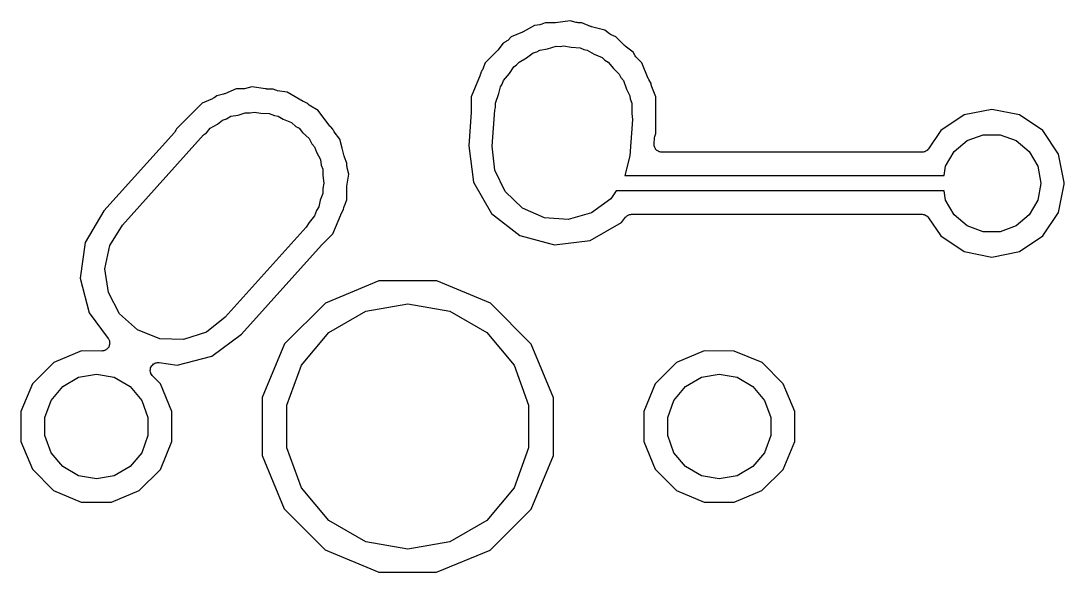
# Model space of a CAD drawing. Extents: x 29 to 257, y -104 to -29.
# Drawn here: x 88.94 to 105.96, y -78.58 to -69.58 of the extents above; entities that cross this region are included whole.
import ezdxf

# ---------------------------------------------------------------- set-up
doc = ezdxf.new("R2010")
doc.units = 0
doc.header["$MEASUREMENT"] = 0
doc.layers.add('BLACK', color=7, linetype='CONTINUOUS')

msp = doc.modelspace()

# ---------------------------------------------------------------- linework, layer by layer
at = {"layer": 'Black'}
for p, q in [((97.896, -69.5825), (97.659, -69.6128)), ((97.9966, -69.6098), (97.896, -69.5825)), ((97.1182, -69.7681), (96.938, -69.8425)), ((97.1251, -69.7637), (97.1182, -69.7681)), ((97.1328, -69.7609), (97.1251, -69.7637)), ((97.3142, -69.657), (97.1328, -69.7609)), ((97.4029, -69.6457), (97.3142, -69.657)), ((97.4189, -69.6407), (97.4029, -69.6457)), ((97.4353, -69.6371), (97.4189, -69.6407)), ((97.4918, -69.6137), (97.4353, -69.6371)), ((97.6427, -69.6139), (97.4918, -69.6137)), ((97.6508, -69.6125), (97.6427, -69.6139)), ((97.659, -69.6128), (97.6508, -69.6125)), ((98.0133, -69.6113), (97.9966, -69.6098)), ((98.0298, -69.6142), (98.0133, -69.6113)), ((98.0909, -69.6143), (98.0298, -69.6142)), ((98.2303, -69.6722), (98.0909, -69.6143)), ((98.2383, -69.6739), (98.2303, -69.6722)), ((98.2457, -69.6774), (98.2383, -69.6739)), ((98.4622, -69.7362), (98.2457, -69.6774)), ((98.5389, -69.7955), (98.4622, -69.7362)), ((96.853, -69.9212), (96.8051, -69.9486)), ((96.8658, -69.9105), (96.853, -69.9212)), ((96.8796, -69.9009), (96.8658, -69.9105)), ((96.938, -69.8425), (96.8796, -69.9009)), ((98.5538, -69.8033), (98.5389, -69.7955)), ((98.5679, -69.8123), (98.5538, -69.8033)), ((98.6442, -69.844), (98.5679, -69.8123)), ((98.7819, -69.982), (98.6442, -69.844)), ((96.7095, -70.0707), (96.514, -70.2658)), ((96.7142, -70.064), (96.7095, -70.0707)), ((96.7202, -70.0585), (96.7142, -70.064)), ((96.8051, -69.9486), (96.7202, -70.0585)), ((97.1837, -70.1858), (97.2962, -70.1039)), ((97.2962, -70.1039), (97.3548, -70.0871)), ((97.3548, -70.0871), (97.4038, -70.0588)), ((97.4038, -70.0588), (97.531, -70.0364)), ((97.531, -70.0364), (97.6717, -69.9959)), ((97.6717, -69.9959), (97.7356, -70.0003)), ((97.7356, -70.0003), (97.79, -69.9907)), ((97.79, -69.9907), (97.9142, -70.0126)), ((97.9142, -70.0126), (98.0615, -70.0228)), ((98.0615, -70.0228), (98.1205, -70.049)), ((98.1205, -70.049), (98.1762, -70.0588)), ((98.1762, -70.0588), (98.2882, -70.1234)), ((98.7886, -69.9867), (98.7819, -69.982)), ((98.7941, -69.9927), (98.7886, -69.9867)), ((98.9264, -70.0949), (98.7941, -69.9927)), ((98.9607, -70.1548), (98.9264, -70.0949)), ((96.514, -70.2658), (96.4671, -70.3789)), ((97.0252, -70.3012), (97.0641, -70.2549)), ((97.0641, -70.2549), (97.1837, -70.1858)), ((98.2882, -70.1234), (98.4186, -70.1813)), ((98.4186, -70.1813), (98.4635, -70.2247)), ((98.4635, -70.2247), (98.5159, -70.2549)), ((98.5159, -70.2549), (98.6047, -70.3607)), ((98.9714, -70.1677), (98.9607, -70.1548)), ((98.981, -70.1814), (98.9714, -70.1677)), ((99.0675, -70.268), (98.981, -70.1814)), ((99.1729, -70.5233), (99.0675, -70.268)), ((96.4361, -70.4507), (96.4326, -70.4581)), ((96.4464, -70.4128), (96.4361, -70.4507)), ((96.4503, -70.4078), (96.4464, -70.4128)), ((96.4581, -70.393), (96.4503, -70.4078)), ((96.4671, -70.3789), (96.4581, -70.393)), ((96.812, -70.5554), (96.9096, -70.4391)), ((96.9096, -70.4391), (96.9804, -70.3339)), ((96.9804, -70.3339), (97.0252, -70.3012)), ((98.6047, -70.3607), (98.6999, -70.4525)), ((98.6999, -70.4525), (98.7253, -70.5045)), ((96.4309, -70.4661), (96.2843, -70.8191)), ((96.4326, -70.4581), (96.4309, -70.4661)), ((96.7622, -70.658), (96.7893, -70.6178)), ((96.7893, -70.6178), (96.812, -70.5554)), ((98.7253, -70.5045), (98.768, -70.5554)), ((98.768, -70.5554), (98.8199, -70.698)), ((99.1773, -70.5302), (99.1729, -70.5233)), ((99.1801, -70.5379), (99.1773, -70.5302)), ((99.218, -70.604), (99.1801, -70.5379)), ((99.2211, -70.6282), (99.218, -70.604)), ((92.2455, -70.7776), (92.1346, -70.806)), ((92.2537, -70.7739), (92.2455, -70.7776)), ((92.2626, -70.7719), (92.2537, -70.7739)), ((92.4518, -70.6937), (92.2626, -70.7719)), ((92.5568, -70.6938), (92.4518, -70.6937)), ((92.5725, -70.6911), (92.5568, -70.6938)), ((92.5884, -70.6899), (92.5725, -70.6911)), ((92.7029, -70.6606), (92.5884, -70.6899)), ((92.9285, -70.6929), (92.7029, -70.6606)), ((92.9375, -70.6926), (92.9285, -70.6929)), ((92.9464, -70.6942), (92.9375, -70.6926)), ((93.0509, -70.6943), (92.9464, -70.6942)), ((93.0954, -70.7128), (93.0509, -70.6943)), ((93.111, -70.7162), (93.0954, -70.7128)), ((93.1261, -70.7212), (93.111, -70.7162)), ((93.2836, -70.7437), (93.1261, -70.7212)), ((93.5418, -70.8967), (93.2836, -70.7437)), ((96.6779, -70.9239), (96.7355, -70.7656)), ((96.7355, -70.7656), (96.7622, -70.658)), ((98.8199, -70.698), (98.8715, -70.8035)), ((99.226, -70.6442), (99.2211, -70.6282)), ((99.2297, -70.6605), (99.226, -70.6442)), ((99.2963, -70.8218), (99.2297, -70.6605)), ((91.898, -70.9225), (91.6604, -71.1597)), ((92.0637, -70.8541), (91.898, -70.9225)), ((92.0772, -70.8455), (92.0637, -70.8541)), ((92.0914, -70.8383), (92.0772, -70.8455)), ((92.1346, -70.806), (92.0914, -70.8383)), ((93.5502, -70.8999), (93.5418, -70.8967)), ((93.5578, -70.9048), (93.5502, -70.8999)), ((93.6042, -70.924), (93.5578, -70.9048)), ((93.6165, -70.9364), (93.6042, -70.924)), ((93.6296, -70.9456), (93.6165, -70.9364)), ((93.6417, -70.9559), (93.6296, -70.9456)), ((93.7883, -71.0428), (93.6417, -70.9559)), ((96.2843, -70.8191), (96.284, -71.0632)), ((96.6779, -70.9976), (96.6779, -70.9239)), ((98.8715, -70.8035), (98.8769, -70.8546)), ((98.8769, -70.8546), (98.9021, -70.9239)), ((98.9021, -70.9239), (98.9021, -71.0924)), ((99.2957, -71.4209), (99.2963, -70.8218)), ((92.3638, -71.1388), (92.4808, -71.1182)), ((92.4808, -71.1182), (92.5969, -71.0802)), ((92.5969, -71.0802), (92.6803, -71.083)), ((92.6803, -71.083), (92.75, -71.0707)), ((92.75, -71.0707), (92.8521, -71.0887)), ((92.8521, -71.0887), (92.9874, -71.0932)), ((92.9874, -71.0932), (93.0732, -71.1277)), ((93.0732, -71.1277), (93.1362, -71.1388)), ((93.9803, -71.299), (93.7883, -71.0428)), ((96.2837, -71.0718), (96.2458, -71.6215)), ((96.284, -71.0632), (96.2833, -71.0674)), ((96.2833, -71.0674), (96.2837, -71.0718)), ((96.6273, -71.628), (96.668, -71.0372)), ((96.668, -71.0372), (96.6779, -70.9976)), ((98.9021, -71.0924), (98.9127, -71.192)), ((104.324, -71.1168), (103.942, -71.3723)), ((104.775, -71.0271), (104.324, -71.1168)), ((105.226, -71.1168), (104.775, -71.0271)), ((105.608, -71.3723), (105.226, -71.1168)), ((91.6542, -71.1659), (91.474, -71.3458)), ((91.6563, -71.163), (91.6542, -71.1659)), ((91.6591, -71.1608), (91.6563, -71.163)), ((91.6594, -71.1604), (91.6591, -71.1608)), ((91.6604, -71.1597), (91.6594, -71.1604)), ((92.0241, -71.3349), (92.1432, -71.2662)), ((92.1432, -71.2662), (92.2255, -71.2016)), ((92.2255, -71.2016), (92.2934, -71.1794)), ((92.2934, -71.1794), (92.3638, -71.1388)), ((93.1362, -71.1388), (93.2174, -71.1857)), ((93.2174, -71.1857), (93.3499, -71.2389)), ((93.3499, -71.2389), (93.4225, -71.3041)), ((93.4225, -71.3041), (93.4759, -71.3349)), ((93.9868, -71.3051), (93.9803, -71.299)), ((93.992, -71.3125), (93.9868, -71.3051)), ((98.9127, -71.192), (98.872, -71.7828)), ((91.4431, -71.4015), (90.2932, -72.683)), ((90.5973, -72.9147), (91.918, -71.4427)), ((91.4544, -71.3833), (91.4431, -71.4015)), ((91.4659, -71.3653), (91.4544, -71.3833)), ((91.474, -71.3458), (91.4659, -71.3653)), ((91.918, -71.4427), (91.9637, -71.4069)), ((91.9637, -71.4069), (92.0241, -71.3349)), ((93.4759, -71.3349), (93.5339, -71.4041)), ((93.5339, -71.4041), (93.6407, -71.4999)), ((94.0275, -71.348), (93.992, -71.3125)), ((94.0341, -71.3642), (94.0275, -71.348)), ((94.0427, -71.3776), (94.0341, -71.3642)), ((94.0499, -71.3919), (94.0427, -71.3776)), ((94.1401, -71.5122), (94.0499, -71.3919)), ((99.274, -71.4905), (99.279, -71.4705)), ((99.279, -71.4705), (99.2834, -71.4505)), ((99.2834, -71.4505), (99.2957, -71.4209)), ((103.942, -71.3723), (103.744, -71.6688)), ((104.375, -71.5354), (104.636, -71.4403)), ((104.636, -71.4403), (104.914, -71.4403)), ((104.914, -71.4403), (105.175, -71.5354)), ((105.864, -71.7546), (105.608, -71.3723)), ((93.6407, -71.4999), (93.6868, -71.5863)), ((93.6868, -71.5863), (93.728, -71.6354)), ((93.728, -71.6354), (93.7601, -71.7234)), ((94.1771, -71.6567), (94.1401, -71.5122)), ((96.2458, -71.6215), (96.322, -72.216)), ((96.6685, -72.0165), (96.6273, -71.628)), ((99.2672, -71.5895), (99.274, -71.4905)), ((99.2688, -71.6049), (99.2672, -71.5895)), ((99.2688, -71.6203), (99.2688, -71.6049)), ((99.2711, -71.6267), (99.2688, -71.6203)), ((99.2718, -71.6334), (99.2711, -71.6267)), ((99.2786, -71.6472), (99.2718, -71.6334)), ((104.162, -71.714), (104.375, -71.5354)), ((105.175, -71.5354), (105.388, -71.714)), ((93.7601, -71.7234), (93.8247, -71.8445)), ((94.2107, -71.7882), (94.1771, -71.6567)), ((94.2144, -71.7964), (94.2107, -71.7882)), ((94.2164, -71.8052), (94.2144, -71.7964)), ((94.2563, -71.9018), (94.2164, -71.8052)), ((98.872, -71.7828), (98.7916, -72.1063)), ((99.2839, -71.6617), (99.2786, -71.6472)), ((99.2883, -71.6669), (99.2839, -71.6617)), ((99.2912, -71.673), (99.2883, -71.6669)), ((99.3023, -71.6837), (99.2912, -71.673)), ((99.3123, -71.6955), (99.3023, -71.6837)), ((99.3181, -71.6989), (99.3123, -71.6955)), ((99.323, -71.7036), (99.3181, -71.6989)), ((99.3371, -71.7099), (99.323, -71.7036)), ((99.3505, -71.7176), (99.3371, -71.7099)), ((99.3571, -71.7188), (99.3505, -71.7176)), ((99.3633, -71.7215), (99.3571, -71.7188)), ((99.3787, -71.7226), (99.3633, -71.7215)), ((99.3939, -71.7253), (99.3787, -71.7226)), ((103.638, -71.7253), (99.3939, -71.7253)), ((103.656, -71.7221), (103.638, -71.7253)), ((103.673, -71.7202), (103.656, -71.7221)), ((103.677, -71.7183), (103.673, -71.7202)), ((103.681, -71.7176), (103.677, -71.7183)), ((103.697, -71.7086), (103.681, -71.7176)), ((103.713, -71.7007), (103.697, -71.7086)), ((103.716, -71.6976), (103.713, -71.7007)), ((103.72, -71.6955), (103.716, -71.6976)), ((103.731, -71.6818), (103.72, -71.6955)), ((103.744, -71.6688), (103.731, -71.6818)), ((104.023, -71.9546), (104.162, -71.714)), ((105.388, -71.714), (105.527, -71.9546)), ((105.956, -72.2181), (105.864, -71.7546)), ((93.8247, -71.8445), (93.8379, -71.9373)), ((93.8379, -71.9373), (93.8621, -72.0039)), ((94.2562, -71.95), (94.2563, -71.9018)), ((94.259, -71.9657), (94.2562, -71.95)), ((94.2602, -71.9816), (94.259, -71.9657)), ((94.2855, -72.0806), (94.2602, -71.9816)), ((103.997, -72.1063), (104.023, -71.9546)), ((105.527, -71.9546), (105.575, -72.2282)), ((93.8621, -72.0039), (93.8621, -72.1076)), ((93.8621, -72.1076), (93.8798, -72.2313)), ((94.2572, -72.2783), (94.2855, -72.0806)), ((96.8401, -72.3675), (96.6685, -72.0165)), ((98.7916, -72.1063), (103.997, -72.1063)), ((93.8798, -72.2313), (93.8621, -72.3149)), ((93.8621, -72.3149), (93.8621, -72.3961)), ((94.2557, -72.5009), (94.2559, -72.2962)), ((94.2559, -72.2962), (94.2575, -72.2873)), ((94.2575, -72.2873), (94.2572, -72.2783)), ((96.322, -72.216), (96.6136, -72.7251)), ((105.575, -72.2343), (105.527, -72.5079)), ((105.575, -72.2282), (105.575, -72.2343)), ((105.864, -72.7079), (105.956, -72.2444)), ((105.956, -72.2444), (105.956, -72.2181)), ((93.8621, -72.3961), (93.8215, -72.5078)), ((97.1214, -72.6387), (96.8401, -72.3675)), ((98.5596, -72.4861), (98.2438, -72.7161)), ((98.647, -72.3563), (98.5596, -72.4861)), ((103.997, -72.3563), (98.647, -72.3563)), ((104.023, -72.5079), (103.997, -72.3563)), ((93.7992, -72.6136), (93.7601, -72.6764)), ((93.8215, -72.5078), (93.7992, -72.6136)), ((94.1628, -72.7281), (94.2023, -72.6613)), ((94.2023, -72.6613), (94.207, -72.6286)), ((94.207, -72.6286), (94.212, -72.6134)), ((94.212, -72.6134), (94.2155, -72.5979)), ((94.2155, -72.5979), (94.2557, -72.5009)), ((97.4785, -72.7972), (97.1214, -72.6387)), ((104.162, -72.7485), (104.023, -72.5079)), ((105.527, -72.5079), (105.388, -72.7485)), ((90.2932, -72.683), (89.9877, -73.1987)), ((93.728, -72.7646), (93.6396, -72.87)), ((93.7601, -72.6764), (93.728, -72.7646)), ((94.026, -73.0542), (94.1547, -72.7441)), ((94.1547, -72.7441), (94.1596, -72.7365)), ((94.1596, -72.7365), (94.1628, -72.7281)), ((96.6136, -72.7251), (97.0778, -73.0838)), ((97.8683, -72.8241), (97.4785, -72.7972)), ((98.2438, -72.7161), (97.8683, -72.8241)), ((98.7349, -72.8714), (98.8004, -72.7866)), ((98.8004, -72.7866), (98.8105, -72.7774)), ((98.8105, -72.7774), (98.8193, -72.767)), ((98.8193, -72.767), (98.8267, -72.7627)), ((98.8267, -72.7627), (98.833, -72.7569)), ((98.833, -72.7569), (98.8456, -72.7517)), ((98.8456, -72.7517), (98.8574, -72.7449)), ((98.8574, -72.7449), (98.8659, -72.7434)), ((98.8659, -72.7434), (98.8738, -72.7402)), ((98.8738, -72.7402), (98.8875, -72.7396)), ((98.8875, -72.7396), (98.9009, -72.7373)), ((98.9009, -72.7373), (103.638, -72.7373)), ((103.638, -72.7373), (103.656, -72.7404)), ((103.656, -72.7404), (103.673, -72.7423)), ((103.673, -72.7423), (103.677, -72.7442)), ((103.677, -72.7442), (103.681, -72.7449)), ((103.681, -72.7449), (103.697, -72.7539)), ((103.697, -72.7539), (103.713, -72.7618)), ((103.713, -72.7618), (103.716, -72.7649)), ((103.716, -72.7649), (103.72, -72.767)), ((103.72, -72.767), (103.731, -72.7807)), ((103.731, -72.7807), (103.744, -72.7937)), ((103.744, -72.7937), (103.942, -73.0902)), ((104.375, -72.9271), (104.162, -72.7485)), ((105.388, -72.7485), (105.175, -72.9271)), ((105.608, -73.0902), (105.864, -72.7079)), ((90.3908, -73.2464), (90.5973, -72.9147)), ((93.5927, -72.9453), (92.272, -74.4173)), ((93.6396, -72.87), (93.5927, -72.9453)), ((98.2258, -73.163), (98.7349, -72.8714)), ((104.636, -73.0222), (104.375, -72.9271)), ((105.175, -72.9271), (104.914, -73.0222)), ((93.8457, -73.2341), (94.026, -73.0542)), ((97.0778, -73.0838), (97.644, -73.2375)), ((97.644, -73.2375), (98.2258, -73.163)), ((103.942, -73.0902), (104.324, -73.3457)), ((104.914, -73.0222), (104.636, -73.0222)), ((105.226, -73.3457), (105.608, -73.0902)), ((89.9877, -73.1987), (89.9045, -73.7794)), ((90.3102, -73.6287), (90.3908, -73.2464)), ((92.5351, -74.6946), (93.8409, -73.2392)), ((93.8409, -73.2392), (93.8437, -73.237)), ((93.8437, -73.237), (93.8457, -73.2341)), ((104.324, -73.3457), (104.775, -73.4354)), ((104.775, -73.4354), (105.226, -73.3457)), ((90.3653, -74.0155), (90.3102, -73.6287)), ((89.9045, -73.7794), (90.0499, -74.3478)), ((94.7797, -73.8247), (93.9065, -74.1855)), ((95.7245, -73.8255), (94.7797, -73.8247)), ((96.597, -74.1878), (95.7245, -73.8255)), ((90.5493, -74.3601), (90.3653, -74.0155)), ((93.9065, -74.1855), (93.2378, -74.853)), ((94.5654, -74.3192), (95.25, -74.1985)), ((95.25, -74.1985), (95.9346, -74.3192)), ((97.2645, -74.8565), (96.597, -74.1878)), ((90.0499, -74.3478), (90.3626, -74.765)), ((90.8401, -74.6211), (90.5493, -74.3601)), ((93.9634, -74.6667), (94.5654, -74.3192)), ((95.9346, -74.3192), (96.5365, -74.6667)), ((92.272, -74.4173), (91.9645, -74.6584)), ((91.2026, -74.7668), (90.8401, -74.6211)), ((91.9645, -74.6584), (91.5931, -74.7798)), ((92.0554, -75.054), (92.5351, -74.6946)), ((93.5166, -75.1992), (93.9634, -74.6667)), ((96.5365, -74.6667), (96.9834, -75.1992)), ((90.3626, -74.765), (90.3661, -74.7719)), ((90.3661, -74.7719), (90.371, -74.7778)), ((90.371, -74.7778), (90.376, -74.7914)), ((90.376, -74.7914), (90.3825, -74.8044)), ((90.381, -74.877), (90.3777, -74.8911)), ((90.386, -74.8633), (90.381, -74.877)), ((90.3825, -74.8044), (90.3834, -74.812)), ((90.3834, -74.812), (90.3861, -74.8192)), ((90.3861, -74.8192), (90.386, -74.8337)), ((90.386, -74.8337), (90.3878, -74.8482)), ((90.3878, -74.8482), (90.386, -74.8557)), ((90.386, -74.8557), (90.386, -74.8633)), ((91.5931, -74.7798), (91.2026, -74.7668)), ((93.2378, -74.853), (92.8755, -75.7255)), ((97.6253, -75.7297), (97.2645, -74.8565)), ((89.926, -74.9679), (89.4731, -75.155)), ((90.2609, -74.9682), (89.926, -74.9679)), ((90.2684, -74.9668), (90.2609, -74.9682)), ((90.2761, -74.9673), (90.2684, -74.9668)), ((90.29, -74.9631), (90.2761, -74.9673)), ((90.3043, -74.9606), (90.29, -74.9631)), ((90.311, -74.9567), (90.3043, -74.9606)), ((90.3183, -74.9545), (90.311, -74.9567)), ((90.3299, -74.9458), (90.3183, -74.9545)), ((90.3425, -74.9385), (90.3299, -74.9458)), ((90.3475, -74.9327), (90.3425, -74.9385)), ((90.3536, -74.928), (90.3475, -74.9327)), ((90.3616, -74.9159), (90.3536, -74.928)), ((90.3709, -74.9048), (90.3616, -74.9159)), ((90.3735, -74.8976), (90.3709, -74.9048)), ((90.3777, -74.8911), (90.3735, -74.8976)), ((100.086, -74.9679), (99.6331, -75.155)), ((100.576, -74.9683), (100.086, -74.9679)), ((101.029, -75.1563), (100.576, -74.9683)), ((89.4731, -75.155), (89.1263, -75.5013)), ((91.0628, -75.227), (91.0707, -75.21)), ((91.0707, -75.21), (91.0732, -75.2076)), ((91.0732, -75.2076), (91.0748, -75.2045)), ((91.0748, -75.2045), (91.0887, -75.1921)), ((91.0887, -75.1921), (91.1019, -75.1789)), ((91.1019, -75.1789), (91.1051, -75.1774)), ((91.1051, -75.1774), (91.1077, -75.1751)), ((91.1077, -75.1751), (91.125, -75.1681)), ((91.125, -75.1681), (91.1419, -75.1603)), ((91.1419, -75.1603), (91.1454, -75.16)), ((91.1454, -75.16), (91.1486, -75.1587)), ((91.1486, -75.1587), (91.1673, -75.1581)), ((91.1673, -75.1581), (91.1859, -75.1565)), ((91.1859, -75.1565), (91.1892, -75.1574)), ((91.1892, -75.1574), (91.1927, -75.1573)), ((91.1927, -75.1573), (91.4871, -75.1994)), ((91.4871, -75.1994), (92.0554, -75.054)), ((93.2789, -75.8524), (93.5166, -75.1992)), ((96.9834, -75.1992), (97.2211, -75.8524)), ((99.6331, -75.155), (99.2863, -75.5013)), ((101.375, -75.5031), (101.029, -75.1563)), ((89.8779, -75.3974), (90.17, -75.3458)), ((90.17, -75.3458), (90.4621, -75.3974)), ((91.0477, -75.2871), (91.0504, -75.2686)), ((91.0485, -75.2905), (91.0477, -75.2871)), ((91.0481, -75.2939), (91.0485, -75.2905)), ((91.053, -75.312), (91.0481, -75.2939)), ((91.0504, -75.2686), (91.052, -75.25)), ((91.052, -75.25), (91.0535, -75.2469)), ((91.0568, -75.3302), (91.053, -75.312)), ((91.0535, -75.2469), (91.054, -75.2434)), ((91.054, -75.2434), (91.0628, -75.227)), ((91.0586, -75.3332), (91.0568, -75.3302)), ((91.0595, -75.3365), (91.0586, -75.3332)), ((91.0702, -75.3519), (91.0595, -75.3365)), ((91.0801, -75.3677), (91.0702, -75.3519)), ((91.0828, -75.3699), (91.0801, -75.3677)), ((91.0848, -75.3727), (91.0828, -75.3699)), ((91.215, -75.5031), (91.0848, -75.3727)), ((100.038, -75.3974), (100.33, -75.3458)), ((100.33, -75.3458), (100.622, -75.3974)), ((89.1263, -75.5013), (88.9383, -75.9539)), ((89.4303, -75.7729), (89.621, -75.5457)), ((89.621, -75.5457), (89.8779, -75.3974)), ((90.4621, -75.3974), (90.719, -75.5457)), ((90.719, -75.5457), (90.9097, -75.7729)), ((91.4021, -75.956), (91.215, -75.5031)), ((99.2863, -75.5013), (99.0983, -75.9539)), ((99.5903, -75.7729), (99.781, -75.5457)), ((99.781, -75.5457), (100.038, -75.3974)), ((100.622, -75.3974), (100.879, -75.5457)), ((100.879, -75.5457), (101.07, -75.7729)), ((101.562, -75.956), (101.375, -75.5031)), ((92.8755, -75.7255), (92.8747, -76.6703)), ((97.6247, -76.469), (97.6253, -75.7297)), ((89.3288, -76.0517), (89.4303, -75.7729)), ((90.9097, -75.7729), (91.0112, -76.0517)), ((93.2789, -76.5476), (93.2789, -75.8524)), ((97.2211, -75.8524), (97.2211, -76.5476)), ((99.4888, -76.0517), (99.5903, -75.7729)), ((101.07, -75.7729), (101.171, -76.0517)), ((88.9383, -75.9539), (88.9379, -76.444)), ((89.3288, -76.3483), (89.3288, -76.0517)), ((91.0112, -76.0517), (91.0112, -76.3483)), ((91.4017, -76.4461), (91.4021, -75.956)), ((99.0983, -75.9539), (99.0979, -76.444)), ((99.4888, -76.3483), (99.4888, -76.0517)), ((101.171, -76.0517), (101.171, -76.3483)), ((101.562, -76.4461), (101.562, -75.956)), ((89.4303, -76.6271), (89.3288, -76.3483)), ((91.0112, -76.3483), (90.9097, -76.6271)), ((99.5903, -76.6271), (99.4888, -76.3483)), ((101.171, -76.3483), (101.07, -76.6271)), ((88.9379, -76.444), (89.125, -76.8969)), ((91.3184, -76.6468), (91.4017, -76.4461)), ((93.5166, -77.2008), (93.2789, -76.5476)), ((97.2211, -76.5476), (96.9834, -77.2008)), ((97.6245, -76.6745), (97.6247, -76.469)), ((99.0979, -76.444), (99.285, -76.8969)), ((101.374, -76.8987), (101.562, -76.4461)), ((89.621, -76.8543), (89.4303, -76.6271)), ((90.9097, -76.6271), (90.719, -76.8543)), ((91.2137, -76.8987), (91.3184, -76.6468)), ((92.8747, -76.6703), (93.2355, -77.5435)), ((97.2622, -77.547), (97.6245, -76.6745)), ((99.781, -76.8543), (99.5903, -76.6271)), ((101.07, -76.6271), (100.879, -76.8543)), ((89.125, -76.8969), (89.4713, -77.2437)), ((89.8779, -77.0026), (89.621, -76.8543)), ((90.719, -76.8543), (90.4621, -77.0026)), ((90.8669, -77.245), (91.2137, -76.8987)), ((99.285, -76.8969), (99.6313, -77.2437)), ((100.038, -77.0026), (99.781, -76.8543)), ((100.879, -76.8543), (100.622, -77.0026)), ((101.027, -77.245), (101.374, -76.8987)), ((90.17, -77.0541), (89.8779, -77.0026)), ((90.4621, -77.0026), (90.17, -77.0541)), ((100.33, -77.0541), (100.038, -77.0026)), ((100.622, -77.0026), (100.33, -77.0541)), ((89.4713, -77.2437), (89.9239, -77.4317)), ((90.414, -77.4321), (90.8669, -77.245)), ((93.9634, -77.7332), (93.5166, -77.2008)), ((96.9834, -77.2008), (96.5365, -77.7332)), ((99.6313, -77.2437), (100.084, -77.4317)), ((100.574, -77.4321), (101.027, -77.245)), ((89.9239, -77.4317), (90.414, -77.4321)), ((100.084, -77.4317), (100.574, -77.4321)), ((93.2355, -77.5435), (93.903, -78.2122)), ((96.5935, -78.2145), (97.2622, -77.547)), ((94.5654, -78.0808), (93.9634, -77.7332)), ((96.5365, -77.7332), (95.9346, -78.0808)), ((95.25, -78.2015), (94.5654, -78.0808)), ((95.9346, -78.0808), (95.25, -78.2015)), ((93.903, -78.2122), (94.7755, -78.5745)), ((95.7203, -78.5753), (96.5935, -78.2145)), ((94.7755, -78.5745), (95.7203, -78.5753))]:
    msp.add_line(p, q, dxfattribs=at)

doc.saveas('drawing.dxf')
